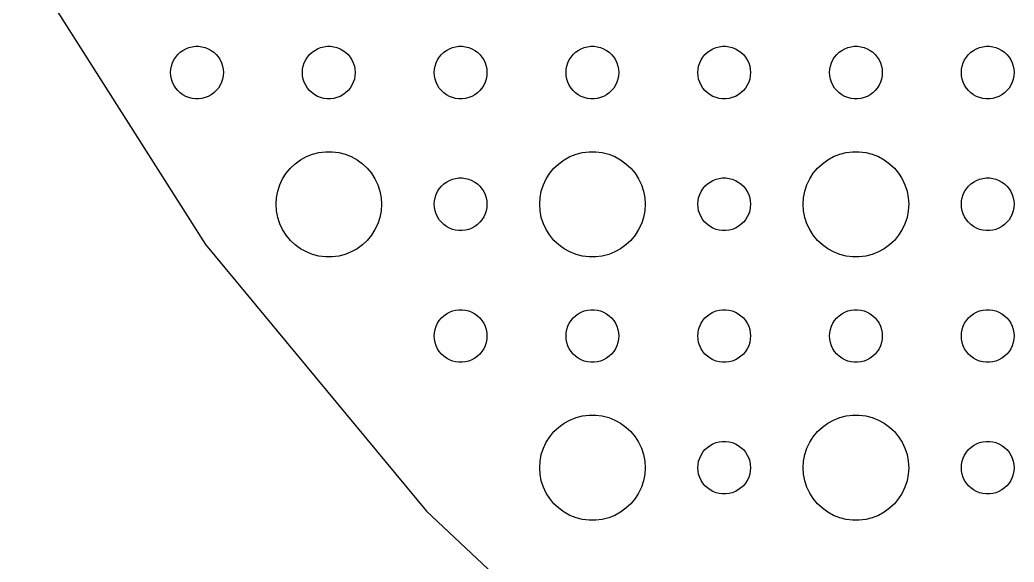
# Model space of a CAD drawing. Header units: metres. Extents: x -157 to 157, y -157 to 157.
# Drawn here: x -137.6 to -81, y -110.4 to -79.5 of the extents above; entities that cross this region are included whole.
import ezdxf

# ---------------------------------------------------------------- set-up
doc = ezdxf.new("R2010")
doc.units = ezdxf.units.M

msp = doc.modelspace()

# ---------------------------------------------------------------- linework, layer by layer
for p, q in [((-137.58, -75.6353), (-127.016, -92.2823)), ((-128.714, -81.6183), (-128.593, -81.4732)), ((-128.593, -81.4732), (-128.456, -81.3442)), ((-128.456, -81.3442), (-128.304, -81.2335)), ((-128.304, -81.2335), (-128.139, -81.1428)), ((-128.139, -81.1428), (-127.964, -81.0734)), ((-127.964, -81.0734), (-127.781, -81.0266)), ((-127.781, -81.0266), (-127.594, -81.003)), ((-127.594, -81.003), (-127.406, -81.003)), ((-127.406, -81.003), (-127.219, -81.0266)), ((-127.219, -81.0266), (-127.036, -81.0734)), ((-127.036, -81.0734), (-126.861, -81.1428)), ((-126.861, -81.1428), (-126.696, -81.2335)), ((-126.696, -81.2335), (-126.544, -81.3442)), ((-126.544, -81.3442), (-126.407, -81.4732)), ((-126.407, -81.4732), (-126.286, -81.6183)), ((-121.214, -81.6183), (-121.093, -81.4732)), ((-121.093, -81.4732), (-120.956, -81.3442)), ((-120.956, -81.3442), (-120.804, -81.2335)), ((-120.804, -81.2335), (-120.639, -81.1428)), ((-120.639, -81.1428), (-120.464, -81.0734)), ((-120.464, -81.0734), (-120.281, -81.0266)), ((-120.281, -81.0266), (-120.094, -81.003)), ((-120.094, -81.003), (-119.906, -81.003)), ((-119.906, -81.003), (-119.719, -81.0266)), ((-119.719, -81.0266), (-119.536, -81.0734)), ((-119.536, -81.0734), (-119.361, -81.1428)), ((-119.361, -81.1428), (-119.196, -81.2335)), ((-119.196, -81.2335), (-119.044, -81.3442)), ((-119.044, -81.3442), (-118.907, -81.4732)), ((-118.907, -81.4732), (-118.786, -81.6183)), ((-113.714, -81.6183), (-113.593, -81.4732)), ((-113.593, -81.4732), (-113.456, -81.3442)), ((-113.456, -81.3442), (-113.304, -81.2335)), ((-113.304, -81.2335), (-113.139, -81.1428)), ((-113.139, -81.1428), (-112.964, -81.0734)), ((-112.964, -81.0734), (-112.781, -81.0266)), ((-112.781, -81.0266), (-112.594, -81.003)), ((-112.594, -81.003), (-112.406, -81.003)), ((-112.406, -81.003), (-112.219, -81.0266)), ((-112.219, -81.0266), (-112.036, -81.0734)), ((-112.036, -81.0734), (-111.861, -81.1428)), ((-111.861, -81.1428), (-111.696, -81.2335)), ((-111.696, -81.2335), (-111.544, -81.3442)), ((-111.544, -81.3442), (-111.407, -81.4732)), ((-111.407, -81.4732), (-111.286, -81.6183)), ((-106.214, -81.6183), (-106.093, -81.4732)), ((-106.093, -81.4732), (-105.956, -81.3442)), ((-105.956, -81.3442), (-105.804, -81.2335)), ((-105.804, -81.2335), (-105.639, -81.1428)), ((-105.639, -81.1428), (-105.464, -81.0734)), ((-105.464, -81.0734), (-105.281, -81.0266)), ((-105.281, -81.0266), (-105.094, -81.003)), ((-105.094, -81.003), (-104.906, -81.003)), ((-104.906, -81.003), (-104.719, -81.0266)), ((-104.719, -81.0266), (-104.536, -81.0734)), ((-104.536, -81.0734), (-104.361, -81.1428)), ((-104.361, -81.1428), (-104.196, -81.2335)), ((-104.196, -81.2335), (-104.044, -81.3442)), ((-104.044, -81.3442), (-103.907, -81.4732)), ((-103.907, -81.4732), (-103.786, -81.6183)), ((-98.7135, -81.6183), (-98.5934, -81.4732)), ((-98.5934, -81.4732), (-98.4561, -81.3442)), ((-98.4561, -81.3442), (-98.3037, -81.2335)), ((-98.3037, -81.2335), (-98.1387, -81.1428)), ((-98.1387, -81.1428), (-97.9635, -81.0734)), ((-97.9635, -81.0734), (-97.7811, -81.0266)), ((-97.7811, -81.0266), (-97.5942, -81.003)), ((-97.5942, -81.003), (-97.4058, -81.003)), ((-97.4058, -81.003), (-97.2189, -81.0266)), ((-97.2189, -81.0266), (-97.0365, -81.0734)), ((-97.0365, -81.0734), (-96.8613, -81.1428)), ((-96.8613, -81.1428), (-96.6963, -81.2335)), ((-96.6963, -81.2335), (-96.5439, -81.3442)), ((-96.5439, -81.3442), (-96.4065, -81.4732)), ((-96.4065, -81.4732), (-96.2865, -81.6183)), ((-91.2135, -81.6183), (-91.0934, -81.4732)), ((-91.0934, -81.4732), (-90.9561, -81.3442)), ((-90.9561, -81.3442), (-90.8037, -81.2335)), ((-90.8037, -81.2335), (-90.6387, -81.1428)), ((-90.6387, -81.1428), (-90.4635, -81.0734)), ((-90.4635, -81.0734), (-90.2811, -81.0266)), ((-90.2811, -81.0266), (-90.0942, -81.003)), ((-90.0942, -81.003), (-89.9058, -81.003)), ((-89.9058, -81.003), (-89.7189, -81.0266)), ((-89.7189, -81.0266), (-89.5365, -81.0734)), ((-89.5365, -81.0734), (-89.3613, -81.1428)), ((-89.3613, -81.1428), (-89.1963, -81.2335)), ((-89.1963, -81.2335), (-89.0439, -81.3442)), ((-89.0439, -81.3442), (-88.9065, -81.4732)), ((-88.9065, -81.4732), (-88.7865, -81.6183)), ((-83.7135, -81.6183), (-83.5934, -81.4732)), ((-83.5934, -81.4732), (-83.4561, -81.3442)), ((-83.4561, -81.3442), (-83.3037, -81.2335)), ((-83.3037, -81.2335), (-83.1387, -81.1428)), ((-83.1387, -81.1428), (-82.9635, -81.0734)), ((-82.9635, -81.0734), (-82.7811, -81.0266)), ((-82.7811, -81.0266), (-82.5942, -81.003)), ((-82.5942, -81.003), (-82.4058, -81.003)), ((-82.4058, -81.003), (-82.2189, -81.0266)), ((-82.2189, -81.0266), (-82.0365, -81.0734)), ((-82.0365, -81.0734), (-81.8613, -81.1428)), ((-81.8613, -81.1428), (-81.6963, -81.2335)), ((-81.6963, -81.2335), (-81.5439, -81.3442)), ((-81.5439, -81.3442), (-81.4065, -81.4732)), ((-81.4065, -81.4732), (-81.2865, -81.6183)), ((-128.953, -82.127), (-128.895, -81.9478)), ((-128.895, -81.9478), (-128.814, -81.7774)), ((-128.814, -81.7774), (-128.714, -81.6183)), ((-126.286, -81.6183), (-126.186, -81.7774)), ((-126.186, -81.7774), (-126.105, -81.9478)), ((-126.105, -81.9478), (-126.047, -82.127)), ((-121.453, -82.127), (-121.395, -81.9478)), ((-121.395, -81.9478), (-121.314, -81.7774)), ((-121.314, -81.7774), (-121.214, -81.6183)), ((-118.786, -81.6183), (-118.686, -81.7774)), ((-118.686, -81.7774), (-118.605, -81.9478)), ((-118.605, -81.9478), (-118.547, -82.127)), ((-113.953, -82.127), (-113.895, -81.9478)), ((-113.895, -81.9478), (-113.814, -81.7774)), ((-113.814, -81.7774), (-113.714, -81.6183)), ((-111.286, -81.6183), (-111.186, -81.7774)), ((-111.186, -81.7774), (-111.105, -81.9478)), ((-111.105, -81.9478), (-111.047, -82.127)), ((-106.453, -82.127), (-106.395, -81.9478)), ((-106.395, -81.9478), (-106.314, -81.7774)), ((-106.314, -81.7774), (-106.214, -81.6183)), ((-103.786, -81.6183), (-103.686, -81.7774)), ((-103.686, -81.7774), (-103.605, -81.9478)), ((-103.605, -81.9478), (-103.547, -82.127)), ((-98.9529, -82.127), (-98.8947, -81.9478)), ((-98.8947, -81.9478), (-98.8145, -81.7774)), ((-98.8145, -81.7774), (-98.7135, -81.6183)), ((-96.2865, -81.6183), (-96.1855, -81.7774)), ((-96.1855, -81.7774), (-96.1053, -81.9478)), ((-96.1053, -81.9478), (-96.0471, -82.127)), ((-91.4529, -82.127), (-91.3947, -81.9478)), ((-91.3947, -81.9478), (-91.3145, -81.7774)), ((-91.3145, -81.7774), (-91.2135, -81.6183)), ((-88.7865, -81.6183), (-88.6855, -81.7774)), ((-88.6855, -81.7774), (-88.6053, -81.9478)), ((-88.6053, -81.9478), (-88.5471, -82.127)), ((-83.9529, -82.127), (-83.8947, -81.9478)), ((-83.8947, -81.9478), (-83.8145, -81.7774)), ((-83.8145, -81.7774), (-83.7135, -81.6183)), ((-81.2865, -81.6183), (-81.1855, -81.7774)), ((-81.1855, -81.7774), (-81.1053, -81.9478)), ((-81.1053, -81.9478), (-81.0471, -82.127)), ((-129, -82.5), (-128.988, -82.312)), ((-128.988, -82.688), (-129, -82.5)), ((-128.988, -82.312), (-128.953, -82.127)), ((-126.047, -82.127), (-126.012, -82.312)), ((-126.012, -82.312), (-126, -82.5)), ((-126, -82.5), (-126.012, -82.688)), ((-121.5, -82.5), (-121.488, -82.312)), ((-121.488, -82.688), (-121.5, -82.5)), ((-121.488, -82.312), (-121.453, -82.127)), ((-118.547, -82.127), (-118.512, -82.312)), ((-118.512, -82.312), (-118.5, -82.5)), ((-118.5, -82.5), (-118.512, -82.688)), ((-114, -82.5), (-113.988, -82.312)), ((-113.988, -82.688), (-114, -82.5)), ((-113.988, -82.312), (-113.953, -82.127)), ((-111.047, -82.127), (-111.012, -82.312)), ((-111.012, -82.312), (-111, -82.5)), ((-111, -82.5), (-111.012, -82.688)), ((-106.5, -82.5), (-106.488, -82.312)), ((-106.488, -82.688), (-106.5, -82.5)), ((-106.488, -82.312), (-106.453, -82.127)), ((-103.547, -82.127), (-103.512, -82.312)), ((-103.512, -82.312), (-103.5, -82.5)), ((-103.5, -82.5), (-103.512, -82.688)), ((-99, -82.5), (-98.9882, -82.312)), ((-98.9882, -82.688), (-99, -82.5)), ((-98.9882, -82.312), (-98.9529, -82.127)), ((-96.0471, -82.127), (-96.0118, -82.312)), ((-96.0118, -82.312), (-96, -82.5)), ((-96, -82.5), (-96.0118, -82.688)), ((-91.5, -82.5), (-91.4882, -82.312)), ((-91.4882, -82.688), (-91.5, -82.5)), ((-91.4882, -82.312), (-91.4529, -82.127)), ((-88.5471, -82.127), (-88.5118, -82.312)), ((-88.5118, -82.312), (-88.5, -82.5)), ((-88.5, -82.5), (-88.5118, -82.688)), ((-84, -82.5), (-83.9882, -82.312)), ((-83.9882, -82.688), (-84, -82.5)), ((-83.9882, -82.312), (-83.9529, -82.127)), ((-81.0471, -82.127), (-81.0118, -82.312)), ((-81.0118, -82.312), (-81, -82.5)), ((-81, -82.5), (-81.0118, -82.688)), ((-128.953, -82.873), (-128.988, -82.688)), ((-128.895, -83.0522), (-128.953, -82.873)), ((-128.814, -83.2226), (-128.895, -83.0522)), ((-126.105, -83.0522), (-126.186, -83.2226)), ((-126.047, -82.873), (-126.105, -83.0522)), ((-126.012, -82.688), (-126.047, -82.873)), ((-121.453, -82.873), (-121.488, -82.688)), ((-121.395, -83.0522), (-121.453, -82.873)), ((-121.314, -83.2226), (-121.395, -83.0522)), ((-118.605, -83.0522), (-118.686, -83.2226)), ((-118.547, -82.873), (-118.605, -83.0522)), ((-118.512, -82.688), (-118.547, -82.873)), ((-113.953, -82.873), (-113.988, -82.688)), ((-113.895, -83.0522), (-113.953, -82.873)), ((-113.814, -83.2226), (-113.895, -83.0522)), ((-111.105, -83.0522), (-111.186, -83.2226)), ((-111.047, -82.873), (-111.105, -83.0522)), ((-111.012, -82.688), (-111.047, -82.873)), ((-106.453, -82.873), (-106.488, -82.688)), ((-106.395, -83.0522), (-106.453, -82.873)), ((-106.314, -83.2226), (-106.395, -83.0522)), ((-103.605, -83.0522), (-103.686, -83.2226)), ((-103.547, -82.873), (-103.605, -83.0522)), ((-103.512, -82.688), (-103.547, -82.873)), ((-98.9529, -82.873), (-98.9882, -82.688)), ((-98.8947, -83.0522), (-98.9529, -82.873)), ((-98.8145, -83.2226), (-98.8947, -83.0522)), ((-96.1053, -83.0522), (-96.1855, -83.2226)), ((-96.0471, -82.873), (-96.1053, -83.0522)), ((-96.0118, -82.688), (-96.0471, -82.873)), ((-91.4529, -82.873), (-91.4882, -82.688)), ((-91.3947, -83.0522), (-91.4529, -82.873)), ((-91.3145, -83.2226), (-91.3947, -83.0522)), ((-88.6053, -83.0522), (-88.6855, -83.2226)), ((-88.5471, -82.873), (-88.6053, -83.0522)), ((-88.5118, -82.688), (-88.5471, -82.873)), ((-83.9529, -82.873), (-83.9882, -82.688)), ((-83.8947, -83.0522), (-83.9529, -82.873)), ((-83.8145, -83.2226), (-83.8947, -83.0522)), ((-81.1053, -83.0522), (-81.1855, -83.2226)), ((-81.0471, -82.873), (-81.1053, -83.0522)), ((-81.0118, -82.688), (-81.0471, -82.873)), ((-128.714, -83.3817), (-128.814, -83.2226)), ((-128.593, -83.5268), (-128.714, -83.3817)), ((-128.456, -83.6558), (-128.593, -83.5268)), ((-128.304, -83.7665), (-128.456, -83.6558)), ((-126.544, -83.6558), (-126.696, -83.7665)), ((-126.407, -83.5268), (-126.544, -83.6558)), ((-126.286, -83.3817), (-126.407, -83.5268)), ((-126.186, -83.2226), (-126.286, -83.3817)), ((-121.214, -83.3817), (-121.314, -83.2226)), ((-121.093, -83.5268), (-121.214, -83.3817)), ((-120.956, -83.6558), (-121.093, -83.5268)), ((-120.804, -83.7665), (-120.956, -83.6558)), ((-119.044, -83.6558), (-119.196, -83.7665)), ((-118.907, -83.5268), (-119.044, -83.6558)), ((-118.786, -83.3817), (-118.907, -83.5268)), ((-118.686, -83.2226), (-118.786, -83.3817)), ((-113.714, -83.3817), (-113.814, -83.2226)), ((-113.593, -83.5268), (-113.714, -83.3817)), ((-113.456, -83.6558), (-113.593, -83.5268)), ((-113.304, -83.7665), (-113.456, -83.6558)), ((-111.544, -83.6558), (-111.696, -83.7665)), ((-111.407, -83.5268), (-111.544, -83.6558)), ((-111.286, -83.3817), (-111.407, -83.5268)), ((-111.186, -83.2226), (-111.286, -83.3817)), ((-106.214, -83.3817), (-106.314, -83.2226)), ((-106.093, -83.5268), (-106.214, -83.3817)), ((-105.956, -83.6558), (-106.093, -83.5268)), ((-105.804, -83.7665), (-105.956, -83.6558)), ((-104.044, -83.6558), (-104.196, -83.7665)), ((-103.907, -83.5268), (-104.044, -83.6558)), ((-103.786, -83.3817), (-103.907, -83.5268)), ((-103.686, -83.2226), (-103.786, -83.3817)), ((-98.7135, -83.3817), (-98.8145, -83.2226)), ((-98.5934, -83.5268), (-98.7135, -83.3817)), ((-98.4561, -83.6558), (-98.5934, -83.5268)), ((-98.3037, -83.7665), (-98.4561, -83.6558)), ((-96.5439, -83.6558), (-96.6963, -83.7665)), ((-96.4065, -83.5268), (-96.5439, -83.6558)), ((-96.2865, -83.3817), (-96.4065, -83.5268)), ((-96.1855, -83.2226), (-96.2865, -83.3817)), ((-91.2135, -83.3817), (-91.3145, -83.2226)), ((-91.0934, -83.5268), (-91.2135, -83.3817)), ((-90.9561, -83.6558), (-91.0934, -83.5268)), ((-90.8037, -83.7665), (-90.9561, -83.6558)), ((-89.0439, -83.6558), (-89.1963, -83.7665)), ((-88.9065, -83.5268), (-89.0439, -83.6558)), ((-88.7865, -83.3817), (-88.9065, -83.5268)), ((-88.6855, -83.2226), (-88.7865, -83.3817)), ((-83.7135, -83.3817), (-83.8145, -83.2226)), ((-83.5934, -83.5268), (-83.7135, -83.3817)), ((-83.4561, -83.6558), (-83.5934, -83.5268)), ((-83.3037, -83.7665), (-83.4561, -83.6558)), ((-81.5439, -83.6558), (-81.6963, -83.7665)), ((-81.4065, -83.5268), (-81.5439, -83.6558)), ((-81.2865, -83.3817), (-81.4065, -83.5268)), ((-81.1855, -83.2226), (-81.2865, -83.3817)), ((-128.139, -83.8572), (-128.304, -83.7665)), ((-127.964, -83.9266), (-128.139, -83.8572)), ((-127.781, -83.9734), (-127.964, -83.9266)), ((-127.594, -83.997), (-127.781, -83.9734)), ((-127.406, -83.997), (-127.594, -83.997)), ((-127.219, -83.9734), (-127.406, -83.997)), ((-127.036, -83.9266), (-127.219, -83.9734)), ((-126.861, -83.8572), (-127.036, -83.9266)), ((-126.696, -83.7665), (-126.861, -83.8572)), ((-120.639, -83.8572), (-120.804, -83.7665)), ((-120.464, -83.9266), (-120.639, -83.8572)), ((-120.281, -83.9734), (-120.464, -83.9266)), ((-120.094, -83.997), (-120.281, -83.9734)), ((-119.906, -83.997), (-120.094, -83.997)), ((-119.719, -83.9734), (-119.906, -83.997)), ((-119.536, -83.9266), (-119.719, -83.9734)), ((-119.361, -83.8572), (-119.536, -83.9266)), ((-119.196, -83.7665), (-119.361, -83.8572)), ((-113.139, -83.8572), (-113.304, -83.7665)), ((-112.964, -83.9266), (-113.139, -83.8572)), ((-112.781, -83.9734), (-112.964, -83.9266)), ((-112.594, -83.997), (-112.781, -83.9734)), ((-112.406, -83.997), (-112.594, -83.997)), ((-112.219, -83.9734), (-112.406, -83.997)), ((-112.036, -83.9266), (-112.219, -83.9734)), ((-111.861, -83.8572), (-112.036, -83.9266)), ((-111.696, -83.7665), (-111.861, -83.8572)), ((-105.639, -83.8572), (-105.804, -83.7665)), ((-105.464, -83.9266), (-105.639, -83.8572)), ((-105.281, -83.9734), (-105.464, -83.9266)), ((-105.094, -83.997), (-105.281, -83.9734)), ((-104.906, -83.997), (-105.094, -83.997)), ((-104.719, -83.9734), (-104.906, -83.997)), ((-104.536, -83.9266), (-104.719, -83.9734)), ((-104.361, -83.8572), (-104.536, -83.9266)), ((-104.196, -83.7665), (-104.361, -83.8572)), ((-98.1387, -83.8572), (-98.3037, -83.7665)), ((-97.9635, -83.9266), (-98.1387, -83.8572)), ((-97.7811, -83.9734), (-97.9635, -83.9266)), ((-97.5942, -83.997), (-97.7811, -83.9734)), ((-97.4058, -83.997), (-97.5942, -83.997)), ((-97.2189, -83.9734), (-97.4058, -83.997)), ((-97.0365, -83.9266), (-97.2189, -83.9734)), ((-96.8613, -83.8572), (-97.0365, -83.9266)), ((-96.6963, -83.7665), (-96.8613, -83.8572)), ((-90.6387, -83.8572), (-90.8037, -83.7665)), ((-90.4635, -83.9266), (-90.6387, -83.8572)), ((-90.2811, -83.9734), (-90.4635, -83.9266)), ((-90.0942, -83.997), (-90.2811, -83.9734)), ((-89.9058, -83.997), (-90.0942, -83.997)), ((-89.7189, -83.9734), (-89.9058, -83.997)), ((-89.5365, -83.9266), (-89.7189, -83.9734)), ((-89.3613, -83.8572), (-89.5365, -83.9266)), ((-89.1963, -83.7665), (-89.3613, -83.8572)), ((-83.1387, -83.8572), (-83.3037, -83.7665)), ((-82.9635, -83.9266), (-83.1387, -83.8572)), ((-82.7811, -83.9734), (-82.9635, -83.9266)), ((-82.5942, -83.997), (-82.7811, -83.9734)), ((-82.4058, -83.997), (-82.5942, -83.997)), ((-82.2189, -83.9734), (-82.4058, -83.997)), ((-82.0365, -83.9266), (-82.2189, -83.9734)), ((-81.8613, -83.8572), (-82.0365, -83.9266)), ((-81.6963, -83.7665), (-81.8613, -83.8572)), ((-120.927, -87.1468), (-120.562, -87.0531)), ((-120.562, -87.0531), (-120.188, -87.0059)), ((-120.188, -87.0059), (-119.812, -87.0059)), ((-119.812, -87.0059), (-119.438, -87.0531)), ((-119.438, -87.0531), (-119.073, -87.1468)), ((-105.927, -87.1468), (-105.562, -87.0531)), ((-105.562, -87.0531), (-105.188, -87.0059)), ((-105.188, -87.0059), (-104.812, -87.0059)), ((-104.812, -87.0059), (-104.438, -87.0531)), ((-104.438, -87.0531), (-104.073, -87.1468)), ((-90.927, -87.1468), (-90.5621, -87.0531)), ((-90.5621, -87.0531), (-90.1884, -87.0059)), ((-90.1884, -87.0059), (-89.8116, -87.0059)), ((-89.8116, -87.0059), (-89.4379, -87.0531)), ((-89.4379, -87.0531), (-89.073, -87.1468)), ((-122.187, -87.9464), (-121.912, -87.6885)), ((-121.912, -87.6885), (-121.607, -87.467)), ((-121.607, -87.467), (-121.277, -87.2855)), ((-121.277, -87.2855), (-120.927, -87.1468)), ((-119.073, -87.1468), (-118.723, -87.2855)), ((-118.723, -87.2855), (-118.393, -87.467)), ((-118.393, -87.467), (-118.088, -87.6885)), ((-118.088, -87.6885), (-117.813, -87.9464)), ((-107.187, -87.9464), (-106.912, -87.6885)), ((-106.912, -87.6885), (-106.607, -87.467)), ((-106.607, -87.467), (-106.277, -87.2855)), ((-106.277, -87.2855), (-105.927, -87.1468)), ((-104.073, -87.1468), (-103.723, -87.2855)), ((-103.723, -87.2855), (-103.393, -87.467)), ((-103.393, -87.467), (-103.088, -87.6885)), ((-103.088, -87.6885), (-102.813, -87.9464)), ((-92.1869, -87.9464), (-91.9123, -87.6885)), ((-91.9123, -87.6885), (-91.6075, -87.467)), ((-91.6075, -87.467), (-91.2773, -87.2855)), ((-91.2773, -87.2855), (-90.927, -87.1468)), ((-89.073, -87.1468), (-88.7227, -87.2855)), ((-88.7227, -87.2855), (-88.3925, -87.467)), ((-88.3925, -87.467), (-88.0877, -87.6885)), ((-88.0877, -87.6885), (-87.8131, -87.9464)), ((-122.629, -88.5547), (-122.427, -88.2366)), ((-122.427, -88.2366), (-122.187, -87.9464)), ((-117.813, -87.9464), (-117.573, -88.2366)), ((-117.573, -88.2366), (-117.371, -88.5547)), ((-107.629, -88.5547), (-107.427, -88.2366)), ((-107.427, -88.2366), (-107.187, -87.9464)), ((-102.813, -87.9464), (-102.573, -88.2366)), ((-102.573, -88.2366), (-102.371, -88.5547)), ((-92.6289, -88.5547), (-92.427, -88.2366)), ((-92.427, -88.2366), (-92.1869, -87.9464)), ((-87.8131, -87.9464), (-87.573, -88.2366)), ((-87.573, -88.2366), (-87.3711, -88.5547)), ((-122.789, -88.8956), (-122.629, -88.5547)), ((-117.371, -88.5547), (-117.211, -88.8956)), ((-113.456, -88.8442), (-113.304, -88.7335)), ((-113.304, -88.7335), (-113.139, -88.6428)), ((-113.139, -88.6428), (-112.964, -88.5734)), ((-112.964, -88.5734), (-112.781, -88.5266)), ((-112.781, -88.5266), (-112.594, -88.503)), ((-112.594, -88.503), (-112.406, -88.503)), ((-112.406, -88.503), (-112.219, -88.5266)), ((-112.219, -88.5266), (-112.036, -88.5734)), ((-112.036, -88.5734), (-111.861, -88.6428)), ((-111.861, -88.6428), (-111.696, -88.7335)), ((-111.696, -88.7335), (-111.544, -88.8442)), ((-107.789, -88.8956), (-107.629, -88.5547)), ((-102.371, -88.5547), (-102.211, -88.8956)), ((-98.4561, -88.8442), (-98.3037, -88.7335)), ((-98.3037, -88.7335), (-98.1387, -88.6428)), ((-98.1387, -88.6428), (-97.9635, -88.5734)), ((-97.9635, -88.5734), (-97.7811, -88.5266)), ((-97.7811, -88.5266), (-97.5942, -88.503)), ((-97.5942, -88.503), (-97.4058, -88.503)), ((-97.4058, -88.503), (-97.2189, -88.5266)), ((-97.2189, -88.5266), (-97.0365, -88.5734)), ((-97.0365, -88.5734), (-96.8613, -88.6428)), ((-96.8613, -88.6428), (-96.6963, -88.7335)), ((-96.6963, -88.7335), (-96.5439, -88.8442)), ((-92.7893, -88.8956), (-92.6289, -88.5547)), ((-87.3711, -88.5547), (-87.2107, -88.8956)), ((-83.4561, -88.8442), (-83.3037, -88.7335)), ((-83.3037, -88.7335), (-83.1387, -88.6428)), ((-83.1387, -88.6428), (-82.9635, -88.5734)), ((-82.9635, -88.5734), (-82.7811, -88.5266)), ((-82.7811, -88.5266), (-82.5942, -88.503)), ((-82.5942, -88.503), (-82.4058, -88.503)), ((-82.4058, -88.503), (-82.2189, -88.5266)), ((-82.2189, -88.5266), (-82.0365, -88.5734)), ((-82.0365, -88.5734), (-81.8613, -88.6428)), ((-81.8613, -88.6428), (-81.6963, -88.7335)), ((-81.6963, -88.7335), (-81.5439, -88.8442)), ((-122.976, -89.624), (-122.906, -89.2539)), ((-122.906, -89.2539), (-122.789, -88.8956)), ((-117.211, -88.8956), (-117.094, -89.2539)), ((-117.094, -89.2539), (-117.024, -89.624)), ((-113.895, -89.4478), (-113.814, -89.2774)), ((-113.814, -89.2774), (-113.714, -89.1183)), ((-113.714, -89.1183), (-113.593, -88.9732)), ((-113.593, -88.9732), (-113.456, -88.8442)), ((-111.544, -88.8442), (-111.407, -88.9732)), ((-111.407, -88.9732), (-111.286, -89.1183)), ((-111.286, -89.1183), (-111.186, -89.2774)), ((-111.186, -89.2774), (-111.105, -89.4478)), ((-107.976, -89.624), (-107.906, -89.2539)), ((-107.906, -89.2539), (-107.789, -88.8956)), ((-102.211, -88.8956), (-102.094, -89.2539)), ((-102.094, -89.2539), (-102.024, -89.624)), ((-98.8947, -89.4478), (-98.8145, -89.2774)), ((-98.8145, -89.2774), (-98.7135, -89.1183)), ((-98.7135, -89.1183), (-98.5934, -88.9732)), ((-98.5934, -88.9732), (-98.4561, -88.8442)), ((-96.5439, -88.8442), (-96.4065, -88.9732)), ((-96.4065, -88.9732), (-96.2865, -89.1183)), ((-96.2865, -89.1183), (-96.1855, -89.2774)), ((-96.1855, -89.2774), (-96.1053, -89.4478)), ((-92.9763, -89.624), (-92.9057, -89.2539)), ((-92.9057, -89.2539), (-92.7893, -88.8956)), ((-87.2107, -88.8956), (-87.0943, -89.2539)), ((-87.0943, -89.2539), (-87.0237, -89.624)), ((-83.8947, -89.4478), (-83.8145, -89.2774)), ((-83.8145, -89.2774), (-83.7135, -89.1183)), ((-83.7135, -89.1183), (-83.5934, -88.9732)), ((-83.5934, -88.9732), (-83.4561, -88.8442)), ((-81.5439, -88.8442), (-81.4065, -88.9732)), ((-81.4065, -88.9732), (-81.2865, -89.1183)), ((-81.2865, -89.1183), (-81.1855, -89.2774)), ((-81.1855, -89.2774), (-81.1053, -89.4478)), ((-123, -90), (-122.976, -89.624)), ((-117.024, -89.624), (-117, -90)), ((-114, -90), (-113.988, -89.812)), ((-113.988, -89.812), (-113.953, -89.627)), ((-113.953, -89.627), (-113.895, -89.4478)), ((-111.105, -89.4478), (-111.047, -89.627)), ((-111.047, -89.627), (-111.012, -89.812)), ((-111.012, -89.812), (-111, -90)), ((-108, -90), (-107.976, -89.624)), ((-102.024, -89.624), (-102, -90)), ((-99, -90), (-98.9882, -89.812)), ((-98.9882, -89.812), (-98.9529, -89.627)), ((-98.9529, -89.627), (-98.8947, -89.4478)), ((-96.1053, -89.4478), (-96.0471, -89.627)), ((-96.0471, -89.627), (-96.0118, -89.812)), ((-96.0118, -89.812), (-96, -90)), ((-93, -90), (-92.9763, -89.624)), ((-87.0237, -89.624), (-87, -90)), ((-84, -90), (-83.9882, -89.812)), ((-83.9882, -89.812), (-83.9529, -89.627)), ((-83.9529, -89.627), (-83.8947, -89.4478)), ((-81.1053, -89.4478), (-81.0471, -89.627)), ((-81.0471, -89.627), (-81.0118, -89.812)), ((-81.0118, -89.812), (-81, -90)), ((-122.976, -90.376), (-123, -90)), ((-122.906, -90.7461), (-122.976, -90.376)), ((-117.024, -90.376), (-117.094, -90.7461)), ((-117, -90), (-117.024, -90.376)), ((-113.988, -90.188), (-114, -90)), ((-113.953, -90.373), (-113.988, -90.188)), ((-113.895, -90.5522), (-113.953, -90.373)), ((-111.047, -90.373), (-111.105, -90.5522)), ((-111.012, -90.188), (-111.047, -90.373)), ((-111, -90), (-111.012, -90.188)), ((-107.976, -90.376), (-108, -90)), ((-107.906, -90.7461), (-107.976, -90.376)), ((-102.024, -90.376), (-102.094, -90.7461)), ((-102, -90), (-102.024, -90.376)), ((-98.9882, -90.188), (-99, -90)), ((-98.9529, -90.373), (-98.9882, -90.188)), ((-98.8947, -90.5522), (-98.9529, -90.373)), ((-96.0471, -90.373), (-96.1053, -90.5522)), ((-96.0118, -90.188), (-96.0471, -90.373)), ((-96, -90), (-96.0118, -90.188)), ((-92.9763, -90.376), (-93, -90)), ((-92.9057, -90.7461), (-92.9763, -90.376)), ((-87.0237, -90.376), (-87.0943, -90.7461)), ((-87, -90), (-87.0237, -90.376)), ((-83.9882, -90.188), (-84, -90)), ((-83.9529, -90.373), (-83.9882, -90.188)), ((-83.8947, -90.5522), (-83.9529, -90.373)), ((-81.0471, -90.373), (-81.1053, -90.5522)), ((-81.0118, -90.188), (-81.0471, -90.373)), ((-81, -90), (-81.0118, -90.188)), ((-122.789, -91.1044), (-122.906, -90.7461)), ((-117.094, -90.7461), (-117.211, -91.1044)), ((-113.814, -90.7226), (-113.895, -90.5522)), ((-113.714, -90.8817), (-113.814, -90.7226)), ((-113.593, -91.0268), (-113.714, -90.8817)), ((-113.456, -91.1558), (-113.593, -91.0268)), ((-111.407, -91.0268), (-111.544, -91.1558)), ((-111.286, -90.8817), (-111.407, -91.0268)), ((-111.186, -90.7226), (-111.286, -90.8817)), ((-111.105, -90.5522), (-111.186, -90.7226)), ((-107.789, -91.1044), (-107.906, -90.7461)), ((-102.094, -90.7461), (-102.211, -91.1044)), ((-98.8145, -90.7226), (-98.8947, -90.5522)), ((-98.7135, -90.8817), (-98.8145, -90.7226)), ((-98.5934, -91.0268), (-98.7135, -90.8817)), ((-98.4561, -91.1558), (-98.5934, -91.0268)), ((-96.4065, -91.0268), (-96.5439, -91.1558)), ((-96.2865, -90.8817), (-96.4065, -91.0268)), ((-96.1855, -90.7226), (-96.2865, -90.8817)), ((-96.1053, -90.5522), (-96.1855, -90.7226)), ((-92.7893, -91.1044), (-92.9057, -90.7461)), ((-87.0943, -90.7461), (-87.2107, -91.1044)), ((-83.8145, -90.7226), (-83.8947, -90.5522)), ((-83.7135, -90.8817), (-83.8145, -90.7226)), ((-83.5934, -91.0268), (-83.7135, -90.8817)), ((-83.4561, -91.1558), (-83.5934, -91.0268)), ((-81.4065, -91.0268), (-81.5439, -91.1558)), ((-81.2865, -90.8817), (-81.4065, -91.0268)), ((-81.1855, -90.7226), (-81.2865, -90.8817)), ((-81.1053, -90.5522), (-81.1855, -90.7226)), ((-122.629, -91.4453), (-122.789, -91.1044)), ((-122.427, -91.7634), (-122.629, -91.4453)), ((-117.371, -91.4453), (-117.573, -91.7634)), ((-117.211, -91.1044), (-117.371, -91.4453)), ((-113.304, -91.2665), (-113.456, -91.1558)), ((-113.139, -91.3572), (-113.304, -91.2665)), ((-112.964, -91.4266), (-113.139, -91.3572)), ((-112.781, -91.4734), (-112.964, -91.4266)), ((-112.594, -91.497), (-112.781, -91.4734)), ((-112.406, -91.497), (-112.594, -91.497)), ((-112.219, -91.4734), (-112.406, -91.497)), ((-112.036, -91.4266), (-112.219, -91.4734)), ((-111.861, -91.3572), (-112.036, -91.4266)), ((-111.696, -91.2665), (-111.861, -91.3572)), ((-111.544, -91.1558), (-111.696, -91.2665)), ((-107.629, -91.4453), (-107.789, -91.1044)), ((-107.427, -91.7634), (-107.629, -91.4453)), ((-102.371, -91.4453), (-102.573, -91.7634)), ((-102.211, -91.1044), (-102.371, -91.4453)), ((-98.3037, -91.2665), (-98.4561, -91.1558)), ((-98.1387, -91.3572), (-98.3037, -91.2665)), ((-97.9635, -91.4266), (-98.1387, -91.3572)), ((-97.7811, -91.4734), (-97.9635, -91.4266)), ((-97.5942, -91.497), (-97.7811, -91.4734)), ((-97.4058, -91.497), (-97.5942, -91.497)), ((-97.2189, -91.4734), (-97.4058, -91.497)), ((-97.0365, -91.4266), (-97.2189, -91.4734)), ((-96.8613, -91.3572), (-97.0365, -91.4266)), ((-96.6963, -91.2665), (-96.8613, -91.3572)), ((-96.5439, -91.1558), (-96.6963, -91.2665)), ((-92.6289, -91.4453), (-92.7893, -91.1044)), ((-92.427, -91.7634), (-92.6289, -91.4453)), ((-87.3711, -91.4453), (-87.573, -91.7634)), ((-87.2107, -91.1044), (-87.3711, -91.4453)), ((-83.3037, -91.2665), (-83.4561, -91.1558)), ((-83.1387, -91.3572), (-83.3037, -91.2665)), ((-82.9635, -91.4266), (-83.1387, -91.3572)), ((-82.7811, -91.4734), (-82.9635, -91.4266)), ((-82.5942, -91.497), (-82.7811, -91.4734)), ((-82.4058, -91.497), (-82.5942, -91.497)), ((-82.2189, -91.4734), (-82.4058, -91.497)), ((-82.0365, -91.4266), (-82.2189, -91.4734)), ((-81.8613, -91.3572), (-82.0365, -91.4266)), ((-81.6963, -91.2665), (-81.8613, -91.3572)), ((-81.5439, -91.1558), (-81.6963, -91.2665)), ((-122.187, -92.0536), (-122.427, -91.7634)), ((-121.912, -92.3115), (-122.187, -92.0536)), ((-117.813, -92.0536), (-118.088, -92.3115)), ((-117.573, -91.7634), (-117.813, -92.0536)), ((-107.187, -92.0536), (-107.427, -91.7634)), ((-106.912, -92.3115), (-107.187, -92.0536)), ((-102.813, -92.0536), (-103.088, -92.3115)), ((-102.573, -91.7634), (-102.813, -92.0536)), ((-92.1869, -92.0536), (-92.427, -91.7634)), ((-91.9123, -92.3115), (-92.1869, -92.0536)), ((-87.8131, -92.0536), (-88.0877, -92.3115)), ((-87.573, -91.7634), (-87.8131, -92.0536)), ((-127.016, -92.2823), (-114.448, -107.474)), ((-121.607, -92.533), (-121.912, -92.3115)), ((-121.277, -92.7145), (-121.607, -92.533)), ((-120.927, -92.8532), (-121.277, -92.7145)), ((-118.723, -92.7145), (-119.073, -92.8532)), ((-118.393, -92.533), (-118.723, -92.7145)), ((-118.088, -92.3115), (-118.393, -92.533)), ((-106.607, -92.533), (-106.912, -92.3115)), ((-106.277, -92.7145), (-106.607, -92.533)), ((-105.927, -92.8532), (-106.277, -92.7145)), ((-103.723, -92.7145), (-104.073, -92.8532)), ((-103.393, -92.533), (-103.723, -92.7145)), ((-103.088, -92.3115), (-103.393, -92.533)), ((-91.6075, -92.533), (-91.9123, -92.3115)), ((-91.2773, -92.7145), (-91.6075, -92.533)), ((-90.927, -92.8532), (-91.2773, -92.7145)), ((-88.7227, -92.7145), (-89.073, -92.8532)), ((-88.3925, -92.533), (-88.7227, -92.7145)), ((-88.0877, -92.3115), (-88.3925, -92.533)), ((-120.562, -92.9469), (-120.927, -92.8532)), ((-120.188, -92.9941), (-120.562, -92.9469)), ((-119.812, -92.9941), (-120.188, -92.9941)), ((-119.438, -92.9469), (-119.812, -92.9941)), ((-119.073, -92.8532), (-119.438, -92.9469)), ((-105.562, -92.9469), (-105.927, -92.8532)), ((-105.188, -92.9941), (-105.562, -92.9469)), ((-104.812, -92.9941), (-105.188, -92.9941)), ((-104.438, -92.9469), (-104.812, -92.9941)), ((-104.073, -92.8532), (-104.438, -92.9469)), ((-90.5621, -92.9469), (-90.927, -92.8532)), ((-90.1884, -92.9941), (-90.5621, -92.9469)), ((-89.8116, -92.9941), (-90.1884, -92.9941)), ((-89.4379, -92.9469), (-89.8116, -92.9941)), ((-89.073, -92.8532), (-89.4379, -92.9469)), ((-113.304, -96.2335), (-113.139, -96.1428)), ((-113.139, -96.1428), (-112.964, -96.0734)), ((-112.964, -96.0734), (-112.781, -96.0266)), ((-112.781, -96.0266), (-112.594, -96.003)), ((-112.594, -96.003), (-112.406, -96.003)), ((-112.406, -96.003), (-112.219, -96.0266)), ((-112.219, -96.0266), (-112.036, -96.0734)), ((-112.036, -96.0734), (-111.861, -96.1428)), ((-111.861, -96.1428), (-111.696, -96.2335)), ((-105.804, -96.2335), (-105.639, -96.1428)), ((-105.639, -96.1428), (-105.464, -96.0734)), ((-105.464, -96.0734), (-105.281, -96.0266)), ((-105.281, -96.0266), (-105.094, -96.003)), ((-105.094, -96.003), (-104.906, -96.003)), ((-104.906, -96.003), (-104.719, -96.0266)), ((-104.719, -96.0266), (-104.536, -96.0734)), ((-104.536, -96.0734), (-104.361, -96.1428)), ((-104.361, -96.1428), (-104.196, -96.2335)), ((-98.3037, -96.2335), (-98.1387, -96.1428)), ((-98.1387, -96.1428), (-97.9635, -96.0734)), ((-97.9635, -96.0734), (-97.7811, -96.0266)), ((-97.7811, -96.0266), (-97.5942, -96.003)), ((-97.5942, -96.003), (-97.4058, -96.003)), ((-97.4058, -96.003), (-97.2189, -96.0266)), ((-97.2189, -96.0266), (-97.0365, -96.0734)), ((-97.0365, -96.0734), (-96.8613, -96.1428)), ((-96.8613, -96.1428), (-96.6963, -96.2335)), ((-90.8037, -96.2335), (-90.6387, -96.1428)), ((-90.6387, -96.1428), (-90.4635, -96.0734)), ((-90.4635, -96.0734), (-90.2811, -96.0266)), ((-90.2811, -96.0266), (-90.0942, -96.003)), ((-90.0942, -96.003), (-89.9058, -96.003)), ((-89.9058, -96.003), (-89.7189, -96.0266)), ((-89.7189, -96.0266), (-89.5365, -96.0734)), ((-89.5365, -96.0734), (-89.3613, -96.1428)), ((-89.3613, -96.1428), (-89.1963, -96.2335)), ((-83.3037, -96.2335), (-83.1387, -96.1428)), ((-83.1387, -96.1428), (-82.9635, -96.0734)), ((-82.9635, -96.0734), (-82.7811, -96.0266)), ((-82.7811, -96.0266), (-82.5942, -96.003)), ((-82.5942, -96.003), (-82.4058, -96.003)), ((-82.4058, -96.003), (-82.2189, -96.0266)), ((-82.2189, -96.0266), (-82.0365, -96.0734)), ((-82.0365, -96.0734), (-81.8613, -96.1428)), ((-81.8613, -96.1428), (-81.6963, -96.2335)), ((-113.814, -96.7774), (-113.714, -96.6183)), ((-113.714, -96.6183), (-113.593, -96.4732)), ((-113.593, -96.4732), (-113.456, -96.3442)), ((-113.456, -96.3442), (-113.304, -96.2335)), ((-111.696, -96.2335), (-111.544, -96.3442)), ((-111.544, -96.3442), (-111.407, -96.4732)), ((-111.407, -96.4732), (-111.286, -96.6183)), ((-111.286, -96.6183), (-111.186, -96.7774)), ((-106.314, -96.7774), (-106.214, -96.6183)), ((-106.214, -96.6183), (-106.093, -96.4732)), ((-106.093, -96.4732), (-105.956, -96.3442)), ((-105.956, -96.3442), (-105.804, -96.2335)), ((-104.196, -96.2335), (-104.044, -96.3442)), ((-104.044, -96.3442), (-103.907, -96.4732)), ((-103.907, -96.4732), (-103.786, -96.6183)), ((-103.786, -96.6183), (-103.686, -96.7774)), ((-98.8145, -96.7774), (-98.7135, -96.6183)), ((-98.7135, -96.6183), (-98.5934, -96.4732)), ((-98.5934, -96.4732), (-98.4561, -96.3442)), ((-98.4561, -96.3442), (-98.3037, -96.2335)), ((-96.6963, -96.2335), (-96.5439, -96.3442)), ((-96.5439, -96.3442), (-96.4065, -96.4732)), ((-96.4065, -96.4732), (-96.2865, -96.6183)), ((-96.2865, -96.6183), (-96.1855, -96.7774)), ((-91.3145, -96.7774), (-91.2135, -96.6183)), ((-91.2135, -96.6183), (-91.0934, -96.4732)), ((-91.0934, -96.4732), (-90.9561, -96.3442)), ((-90.9561, -96.3442), (-90.8037, -96.2335)), ((-89.1963, -96.2335), (-89.0439, -96.3442)), ((-89.0439, -96.3442), (-88.9065, -96.4732)), ((-88.9065, -96.4732), (-88.7865, -96.6183)), ((-88.7865, -96.6183), (-88.6855, -96.7774)), ((-83.8145, -96.7774), (-83.7135, -96.6183)), ((-83.7135, -96.6183), (-83.5934, -96.4732)), ((-83.5934, -96.4732), (-83.4561, -96.3442)), ((-83.4561, -96.3442), (-83.3037, -96.2335)), ((-81.6963, -96.2335), (-81.5439, -96.3442)), ((-81.5439, -96.3442), (-81.4065, -96.4732)), ((-81.4065, -96.4732), (-81.2865, -96.6183)), ((-81.2865, -96.6183), (-81.1855, -96.7774)), ((-114, -97.5), (-113.988, -97.312)), ((-113.988, -97.312), (-113.953, -97.127)), ((-113.953, -97.127), (-113.895, -96.9478)), ((-113.895, -96.9478), (-113.814, -96.7774)), ((-111.186, -96.7774), (-111.105, -96.9478)), ((-111.105, -96.9478), (-111.047, -97.127)), ((-111.047, -97.127), (-111.012, -97.312)), ((-111.012, -97.312), (-111, -97.5)), ((-106.5, -97.5), (-106.488, -97.312)), ((-106.488, -97.312), (-106.453, -97.127)), ((-106.453, -97.127), (-106.395, -96.9478)), ((-106.395, -96.9478), (-106.314, -96.7774)), ((-103.686, -96.7774), (-103.605, -96.9478)), ((-103.605, -96.9478), (-103.547, -97.127)), ((-103.547, -97.127), (-103.512, -97.312)), ((-103.512, -97.312), (-103.5, -97.5)), ((-99, -97.5), (-98.9882, -97.312)), ((-98.9882, -97.312), (-98.9529, -97.127)), ((-98.9529, -97.127), (-98.8947, -96.9478)), ((-98.8947, -96.9478), (-98.8145, -96.7774)), ((-96.1855, -96.7774), (-96.1053, -96.9478)), ((-96.1053, -96.9478), (-96.0471, -97.127)), ((-96.0471, -97.127), (-96.0118, -97.312)), ((-96.0118, -97.312), (-96, -97.5)), ((-91.5, -97.5), (-91.4882, -97.312)), ((-91.4882, -97.312), (-91.4529, -97.127)), ((-91.4529, -97.127), (-91.3947, -96.9478)), ((-91.3947, -96.9478), (-91.3145, -96.7774)), ((-88.6855, -96.7774), (-88.6053, -96.9478)), ((-88.6053, -96.9478), (-88.5471, -97.127)), ((-88.5471, -97.127), (-88.5118, -97.312)), ((-88.5118, -97.312), (-88.5, -97.5)), ((-84, -97.5), (-83.9882, -97.312)), ((-83.9882, -97.312), (-83.9529, -97.127)), ((-83.9529, -97.127), (-83.8947, -96.9478)), ((-83.8947, -96.9478), (-83.8145, -96.7774)), ((-81.1855, -96.7774), (-81.1053, -96.9478)), ((-81.1053, -96.9478), (-81.0471, -97.127)), ((-81.0471, -97.127), (-81.0118, -97.312)), ((-81.0118, -97.312), (-81, -97.5)), ((-113.988, -97.688), (-114, -97.5)), ((-113.953, -97.873), (-113.988, -97.688)), ((-113.895, -98.0522), (-113.953, -97.873)), ((-111.047, -97.873), (-111.105, -98.0522)), ((-111.012, -97.688), (-111.047, -97.873)), ((-111, -97.5), (-111.012, -97.688)), ((-106.488, -97.688), (-106.5, -97.5)), ((-106.453, -97.873), (-106.488, -97.688)), ((-106.395, -98.0522), (-106.453, -97.873)), ((-103.547, -97.873), (-103.605, -98.0522)), ((-103.512, -97.688), (-103.547, -97.873)), ((-103.5, -97.5), (-103.512, -97.688)), ((-98.9882, -97.688), (-99, -97.5)), ((-98.9529, -97.873), (-98.9882, -97.688)), ((-98.8947, -98.0522), (-98.9529, -97.873)), ((-96.0471, -97.873), (-96.1053, -98.0522)), ((-96.0118, -97.688), (-96.0471, -97.873)), ((-96, -97.5), (-96.0118, -97.688)), ((-91.4882, -97.688), (-91.5, -97.5)), ((-91.4529, -97.873), (-91.4882, -97.688)), ((-91.3947, -98.0522), (-91.4529, -97.873)), ((-88.5471, -97.873), (-88.6053, -98.0522)), ((-88.5118, -97.688), (-88.5471, -97.873)), ((-88.5, -97.5), (-88.5118, -97.688)), ((-83.9882, -97.688), (-84, -97.5)), ((-83.9529, -97.873), (-83.9882, -97.688)), ((-83.8947, -98.0522), (-83.9529, -97.873)), ((-81.0471, -97.873), (-81.1053, -98.0522)), ((-81.0118, -97.688), (-81.0471, -97.873)), ((-81, -97.5), (-81.0118, -97.688)), ((-113.814, -98.2226), (-113.895, -98.0522)), ((-113.714, -98.3817), (-113.814, -98.2226)), ((-113.593, -98.5268), (-113.714, -98.3817)), ((-111.286, -98.3817), (-111.407, -98.5268)), ((-111.186, -98.2226), (-111.286, -98.3817)), ((-111.105, -98.0522), (-111.186, -98.2226)), ((-106.314, -98.2226), (-106.395, -98.0522)), ((-106.214, -98.3817), (-106.314, -98.2226)), ((-106.093, -98.5268), (-106.214, -98.3817)), ((-103.786, -98.3817), (-103.907, -98.5268)), ((-103.686, -98.2226), (-103.786, -98.3817)), ((-103.605, -98.0522), (-103.686, -98.2226)), ((-98.8145, -98.2226), (-98.8947, -98.0522)), ((-98.7135, -98.3817), (-98.8145, -98.2226)), ((-98.5934, -98.5268), (-98.7135, -98.3817)), ((-96.2865, -98.3817), (-96.4065, -98.5268)), ((-96.1855, -98.2226), (-96.2865, -98.3817)), ((-96.1053, -98.0522), (-96.1855, -98.2226)), ((-91.3145, -98.2226), (-91.3947, -98.0522)), ((-91.2135, -98.3817), (-91.3145, -98.2226)), ((-91.0934, -98.5268), (-91.2135, -98.3817)), ((-88.7865, -98.3817), (-88.9065, -98.5268)), ((-88.6855, -98.2226), (-88.7865, -98.3817)), ((-88.6053, -98.0522), (-88.6855, -98.2226)), ((-83.8145, -98.2226), (-83.8947, -98.0522)), ((-83.7135, -98.3817), (-83.8145, -98.2226)), ((-83.5934, -98.5268), (-83.7135, -98.3817)), ((-81.2865, -98.3817), (-81.4065, -98.5268)), ((-81.1855, -98.2226), (-81.2865, -98.3817)), ((-81.1053, -98.0522), (-81.1855, -98.2226)), ((-113.456, -98.6558), (-113.593, -98.5268)), ((-113.304, -98.7665), (-113.456, -98.6558)), ((-113.139, -98.8572), (-113.304, -98.7665)), ((-112.964, -98.9266), (-113.139, -98.8572)), ((-112.781, -98.9734), (-112.964, -98.9266)), ((-112.594, -98.997), (-112.781, -98.9734)), ((-112.406, -98.997), (-112.594, -98.997)), ((-112.219, -98.9734), (-112.406, -98.997)), ((-112.036, -98.9266), (-112.219, -98.9734)), ((-111.861, -98.8572), (-112.036, -98.9266)), ((-111.696, -98.7665), (-111.861, -98.8572)), ((-111.544, -98.6558), (-111.696, -98.7665)), ((-111.407, -98.5268), (-111.544, -98.6558)), ((-105.956, -98.6558), (-106.093, -98.5268)), ((-105.804, -98.7665), (-105.956, -98.6558)), ((-105.639, -98.8572), (-105.804, -98.7665)), ((-105.464, -98.9266), (-105.639, -98.8572)), ((-105.281, -98.9734), (-105.464, -98.9266)), ((-105.094, -98.997), (-105.281, -98.9734)), ((-104.906, -98.997), (-105.094, -98.997)), ((-104.719, -98.9734), (-104.906, -98.997)), ((-104.536, -98.9266), (-104.719, -98.9734)), ((-104.361, -98.8572), (-104.536, -98.9266)), ((-104.196, -98.7665), (-104.361, -98.8572)), ((-104.044, -98.6558), (-104.196, -98.7665)), ((-103.907, -98.5268), (-104.044, -98.6558)), ((-98.4561, -98.6558), (-98.5934, -98.5268)), ((-98.3037, -98.7665), (-98.4561, -98.6558)), ((-98.1387, -98.8572), (-98.3037, -98.7665)), ((-97.9635, -98.9266), (-98.1387, -98.8572)), ((-97.7811, -98.9734), (-97.9635, -98.9266)), ((-97.5942, -98.997), (-97.7811, -98.9734)), ((-97.4058, -98.997), (-97.5942, -98.997)), ((-97.2189, -98.9734), (-97.4058, -98.997)), ((-97.0365, -98.9266), (-97.2189, -98.9734)), ((-96.8613, -98.8572), (-97.0365, -98.9266)), ((-96.6963, -98.7665), (-96.8613, -98.8572)), ((-96.5439, -98.6558), (-96.6963, -98.7665)), ((-96.4065, -98.5268), (-96.5439, -98.6558)), ((-90.9561, -98.6558), (-91.0934, -98.5268)), ((-90.8037, -98.7665), (-90.9561, -98.6558)), ((-90.6387, -98.8572), (-90.8037, -98.7665)), ((-90.4635, -98.9266), (-90.6387, -98.8572)), ((-90.2811, -98.9734), (-90.4635, -98.9266)), ((-90.0942, -98.997), (-90.2811, -98.9734)), ((-89.9058, -98.997), (-90.0942, -98.997)), ((-89.7189, -98.9734), (-89.9058, -98.997)), ((-89.5365, -98.9266), (-89.7189, -98.9734)), ((-89.3613, -98.8572), (-89.5365, -98.9266)), ((-89.1963, -98.7665), (-89.3613, -98.8572)), ((-89.0439, -98.6558), (-89.1963, -98.7665)), ((-88.9065, -98.5268), (-89.0439, -98.6558)), ((-83.4561, -98.6558), (-83.5934, -98.5268)), ((-83.3037, -98.7665), (-83.4561, -98.6558)), ((-83.1387, -98.8572), (-83.3037, -98.7665)), ((-82.9635, -98.9266), (-83.1387, -98.8572)), ((-82.7811, -98.9734), (-82.9635, -98.9266)), ((-82.5942, -98.997), (-82.7811, -98.9734)), ((-82.4058, -98.997), (-82.5942, -98.997)), ((-82.2189, -98.9734), (-82.4058, -98.997)), ((-82.0365, -98.9266), (-82.2189, -98.9734)), ((-81.8613, -98.8572), (-82.0365, -98.9266)), ((-81.6963, -98.7665), (-81.8613, -98.8572)), ((-81.5439, -98.6558), (-81.6963, -98.7665)), ((-81.4065, -98.5268), (-81.5439, -98.6558)), ((-106.607, -102.467), (-106.277, -102.286)), ((-106.277, -102.286), (-105.927, -102.147)), ((-105.927, -102.147), (-105.562, -102.053)), ((-105.562, -102.053), (-105.188, -102.006)), ((-105.188, -102.006), (-104.812, -102.006)), ((-104.812, -102.006), (-104.438, -102.053)), ((-104.438, -102.053), (-104.073, -102.147)), ((-104.073, -102.147), (-103.723, -102.286)), ((-103.723, -102.286), (-103.393, -102.467)), ((-91.6075, -102.467), (-91.2773, -102.286)), ((-91.2773, -102.286), (-90.927, -102.147)), ((-90.927, -102.147), (-90.5621, -102.053)), ((-90.5621, -102.053), (-90.1884, -102.006)), ((-90.1884, -102.006), (-89.8116, -102.006)), ((-89.8116, -102.006), (-89.4379, -102.053)), ((-89.4379, -102.053), (-89.073, -102.147)), ((-89.073, -102.147), (-88.7227, -102.286)), ((-88.7227, -102.286), (-88.3925, -102.467)), ((-107.427, -103.237), (-107.187, -102.946)), ((-107.187, -102.946), (-106.912, -102.688)), ((-106.912, -102.688), (-106.607, -102.467)), ((-103.393, -102.467), (-103.088, -102.688)), ((-103.088, -102.688), (-102.813, -102.946)), ((-102.813, -102.946), (-102.573, -103.237)), ((-92.427, -103.237), (-92.1869, -102.946)), ((-92.1869, -102.946), (-91.9123, -102.688)), ((-91.9123, -102.688), (-91.6075, -102.467)), ((-88.3925, -102.467), (-88.0877, -102.688)), ((-88.0877, -102.688), (-87.8131, -102.946)), ((-87.8131, -102.946), (-87.573, -103.237)), ((-107.629, -103.555), (-107.427, -103.237)), ((-102.573, -103.237), (-102.371, -103.555)), ((-97.9635, -103.573), (-97.7811, -103.527)), ((-97.7811, -103.527), (-97.5942, -103.503)), ((-97.5942, -103.503), (-97.4058, -103.503)), ((-97.4058, -103.503), (-97.2189, -103.527)), ((-97.2189, -103.527), (-97.0365, -103.573)), ((-92.6289, -103.555), (-92.427, -103.237)), ((-87.573, -103.237), (-87.3711, -103.555)), ((-82.9635, -103.573), (-82.7811, -103.527)), ((-82.7811, -103.527), (-82.5942, -103.503)), ((-82.5942, -103.503), (-82.4058, -103.503)), ((-82.4058, -103.503), (-82.2189, -103.527)), ((-82.2189, -103.527), (-82.0365, -103.573)), ((-107.906, -104.254), (-107.789, -103.896)), ((-107.789, -103.896), (-107.629, -103.555)), ((-102.371, -103.555), (-102.211, -103.896)), ((-102.211, -103.896), (-102.094, -104.254)), ((-98.7135, -104.118), (-98.5934, -103.973)), ((-98.5934, -103.973), (-98.4561, -103.844)), ((-98.4561, -103.844), (-98.3037, -103.734)), ((-98.3037, -103.734), (-98.1387, -103.643)), ((-98.1387, -103.643), (-97.9635, -103.573)), ((-97.0365, -103.573), (-96.8613, -103.643)), ((-96.8613, -103.643), (-96.6963, -103.734)), ((-96.6963, -103.734), (-96.5439, -103.844)), ((-96.5439, -103.844), (-96.4065, -103.973)), ((-96.4065, -103.973), (-96.2865, -104.118)), ((-92.9057, -104.254), (-92.7893, -103.896)), ((-92.7893, -103.896), (-92.6289, -103.555)), ((-87.3711, -103.555), (-87.2107, -103.896)), ((-87.2107, -103.896), (-87.0943, -104.254)), ((-83.7135, -104.118), (-83.5934, -103.973)), ((-83.5934, -103.973), (-83.4561, -103.844)), ((-83.4561, -103.844), (-83.3037, -103.734)), ((-83.3037, -103.734), (-83.1387, -103.643)), ((-83.1387, -103.643), (-82.9635, -103.573)), ((-82.0365, -103.573), (-81.8613, -103.643)), ((-81.8613, -103.643), (-81.6963, -103.734)), ((-81.6963, -103.734), (-81.5439, -103.844)), ((-81.5439, -103.844), (-81.4065, -103.973)), ((-81.4065, -103.973), (-81.2865, -104.118)), ((-108, -105), (-107.976, -104.624)), ((-107.976, -104.624), (-107.906, -104.254)), ((-102.094, -104.254), (-102.024, -104.624)), ((-102.024, -104.624), (-102, -105)), ((-98.9882, -104.812), (-98.9529, -104.627)), ((-98.9529, -104.627), (-98.8947, -104.448)), ((-98.8947, -104.448), (-98.8145, -104.277)), ((-98.8145, -104.277), (-98.7135, -104.118)), ((-96.2865, -104.118), (-96.1855, -104.277)), ((-96.1855, -104.277), (-96.1053, -104.448)), ((-96.1053, -104.448), (-96.0471, -104.627)), ((-96.0471, -104.627), (-96.0118, -104.812)), ((-93, -105), (-92.9763, -104.624)), ((-92.9763, -104.624), (-92.9057, -104.254)), ((-87.0943, -104.254), (-87.0237, -104.624)), ((-87.0237, -104.624), (-87, -105)), ((-83.9882, -104.812), (-83.9529, -104.627)), ((-83.9529, -104.627), (-83.8947, -104.448)), ((-83.8947, -104.448), (-83.8145, -104.277)), ((-83.8145, -104.277), (-83.7135, -104.118)), ((-81.2865, -104.118), (-81.1855, -104.277)), ((-81.1855, -104.277), (-81.1053, -104.448)), ((-81.1053, -104.448), (-81.0471, -104.627)), ((-81.0471, -104.627), (-81.0118, -104.812)), ((-107.976, -105.376), (-108, -105)), ((-102, -105), (-102.024, -105.376)), ((-99, -105), (-98.9882, -104.812)), ((-98.9882, -105.188), (-99, -105)), ((-98.9529, -105.373), (-98.9882, -105.188)), ((-96.0118, -105.188), (-96.0471, -105.373)), ((-96.0118, -104.812), (-96, -105)), ((-96, -105), (-96.0118, -105.188)), ((-92.9763, -105.376), (-93, -105)), ((-87, -105), (-87.0237, -105.376)), ((-84, -105), (-83.9882, -104.812)), ((-83.9882, -105.188), (-84, -105)), ((-83.9529, -105.373), (-83.9882, -105.188)), ((-81.0118, -105.188), (-81.0471, -105.373)), ((-81.0118, -104.812), (-81, -105)), ((-81, -105), (-81.0118, -105.188)), ((-107.906, -105.746), (-107.976, -105.376)), ((-107.789, -106.104), (-107.906, -105.746)), ((-102.094, -105.746), (-102.211, -106.104)), ((-102.024, -105.376), (-102.094, -105.746)), ((-98.8947, -105.552), (-98.9529, -105.373)), ((-98.8145, -105.723), (-98.8947, -105.552)), ((-98.7135, -105.882), (-98.8145, -105.723)), ((-96.1855, -105.723), (-96.2865, -105.882)), ((-96.1053, -105.552), (-96.1855, -105.723)), ((-96.0471, -105.373), (-96.1053, -105.552)), ((-92.9057, -105.746), (-92.9763, -105.376)), ((-92.7893, -106.104), (-92.9057, -105.746)), ((-87.0943, -105.746), (-87.2107, -106.104)), ((-87.0237, -105.376), (-87.0943, -105.746)), ((-83.8947, -105.552), (-83.9529, -105.373)), ((-83.8145, -105.723), (-83.8947, -105.552)), ((-83.7135, -105.882), (-83.8145, -105.723)), ((-81.1855, -105.723), (-81.2865, -105.882)), ((-81.1053, -105.552), (-81.1855, -105.723)), ((-81.0471, -105.373), (-81.1053, -105.552)), ((-107.629, -106.445), (-107.789, -106.104)), ((-102.211, -106.104), (-102.371, -106.445)), ((-98.5934, -106.027), (-98.7135, -105.882)), ((-98.4561, -106.156), (-98.5934, -106.027)), ((-98.3037, -106.266), (-98.4561, -106.156)), ((-98.1387, -106.357), (-98.3037, -106.266)), ((-97.9635, -106.427), (-98.1387, -106.357)), ((-96.8613, -106.357), (-97.0365, -106.427)), ((-96.6963, -106.266), (-96.8613, -106.357)), ((-96.5439, -106.156), (-96.6963, -106.266)), ((-96.4065, -106.027), (-96.5439, -106.156)), ((-96.2865, -105.882), (-96.4065, -106.027)), ((-92.6289, -106.445), (-92.7893, -106.104)), ((-87.2107, -106.104), (-87.3711, -106.445)), ((-83.5934, -106.027), (-83.7135, -105.882)), ((-83.4561, -106.156), (-83.5934, -106.027)), ((-83.3037, -106.266), (-83.4561, -106.156)), ((-83.1387, -106.357), (-83.3037, -106.266)), ((-82.9635, -106.427), (-83.1387, -106.357)), ((-81.8613, -106.357), (-82.0365, -106.427)), ((-81.6963, -106.266), (-81.8613, -106.357)), ((-81.5439, -106.156), (-81.6963, -106.266)), ((-81.4065, -106.027), (-81.5439, -106.156)), ((-81.2865, -105.882), (-81.4065, -106.027)), ((-107.427, -106.763), (-107.629, -106.445)), ((-107.187, -107.054), (-107.427, -106.763)), ((-102.573, -106.763), (-102.813, -107.054)), ((-102.371, -106.445), (-102.573, -106.763)), ((-97.7811, -106.473), (-97.9635, -106.427)), ((-97.5942, -106.497), (-97.7811, -106.473)), ((-97.4058, -106.497), (-97.5942, -106.497)), ((-97.2189, -106.473), (-97.4058, -106.497)), ((-97.0365, -106.427), (-97.2189, -106.473)), ((-92.427, -106.763), (-92.6289, -106.445)), ((-92.1869, -107.054), (-92.427, -106.763)), ((-87.573, -106.763), (-87.8131, -107.054)), ((-87.3711, -106.445), (-87.573, -106.763)), ((-82.7811, -106.473), (-82.9635, -106.427)), ((-82.5942, -106.497), (-82.7811, -106.473)), ((-82.4058, -106.497), (-82.5942, -106.497)), ((-82.2189, -106.473), (-82.4058, -106.497)), ((-82.0365, -106.427), (-82.2189, -106.473)), ((-114.448, -107.474), (-100.076, -120.971)), ((-106.912, -107.312), (-107.187, -107.054)), ((-106.607, -107.533), (-106.912, -107.312)), ((-103.088, -107.312), (-103.393, -107.533)), ((-102.813, -107.054), (-103.088, -107.312)), ((-91.9123, -107.312), (-92.1869, -107.054)), ((-91.6075, -107.533), (-91.9123, -107.312)), ((-88.0877, -107.312), (-88.3925, -107.533)), ((-87.8131, -107.054), (-88.0877, -107.312)), ((-106.277, -107.714), (-106.607, -107.533)), ((-105.927, -107.853), (-106.277, -107.714)), ((-105.562, -107.947), (-105.927, -107.853)), ((-105.188, -107.994), (-105.562, -107.947)), ((-104.812, -107.994), (-105.188, -107.994)), ((-104.438, -107.947), (-104.812, -107.994)), ((-104.073, -107.853), (-104.438, -107.947)), ((-103.723, -107.714), (-104.073, -107.853)), ((-103.393, -107.533), (-103.723, -107.714)), ((-91.2773, -107.714), (-91.6075, -107.533)), ((-90.927, -107.853), (-91.2773, -107.714)), ((-90.5621, -107.947), (-90.927, -107.853)), ((-90.1884, -107.994), (-90.5621, -107.947)), ((-89.8116, -107.994), (-90.1884, -107.994)), ((-89.4379, -107.947), (-89.8116, -107.994)), ((-89.073, -107.853), (-89.4379, -107.947)), ((-88.7227, -107.714), (-89.073, -107.853)), ((-88.3925, -107.533), (-88.7227, -107.714))]:
    msp.add_line(p, q)

doc.saveas('drawing.dxf')
